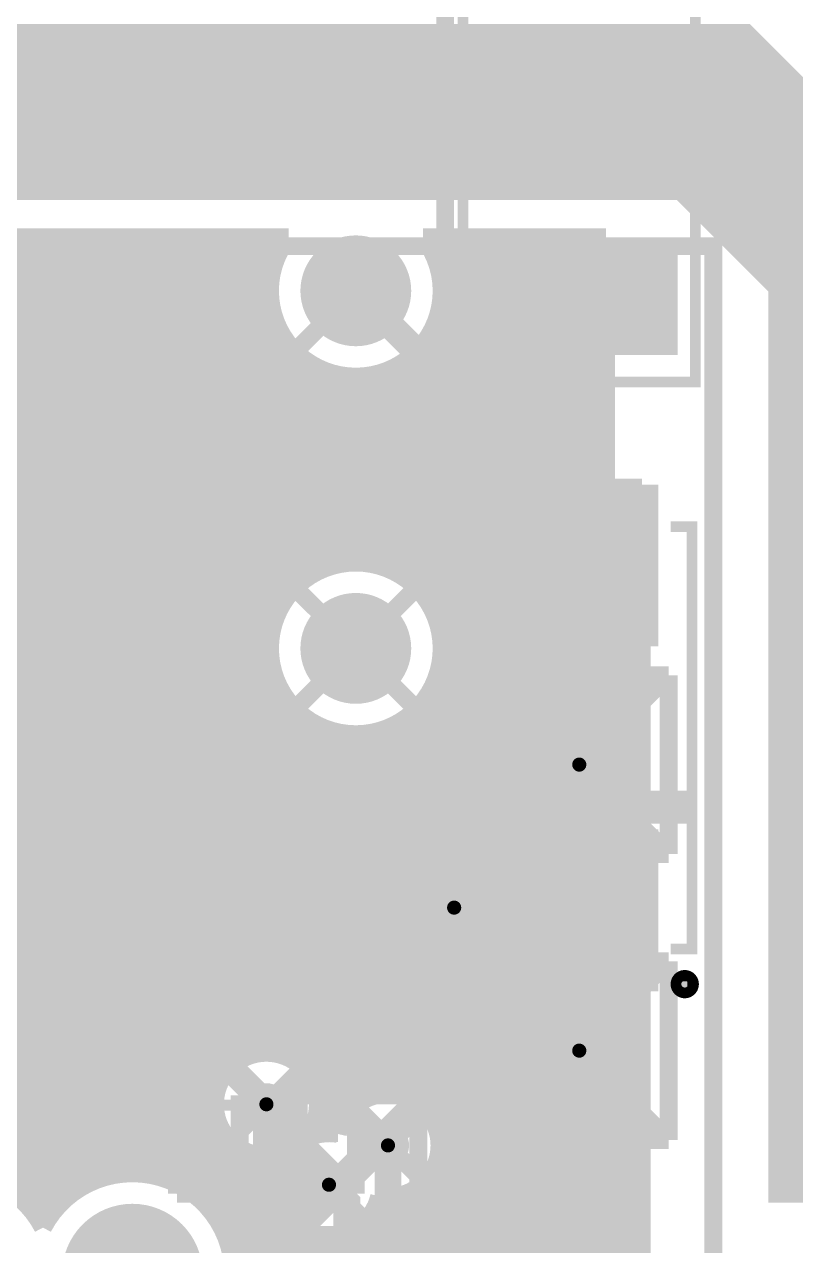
# Model space of a CAD drawing. Extents: x -11 to 221, y -93 to 178.
# Drawn here: x 56.25 to 67.21, y 128.68 to 146.02 of the extents above; entities that cross this region are included whole.
import ezdxf

# ---------------------------------------------------------------- set-up
doc = ezdxf.new("R2010")
doc.units = 0
doc.header["$MEASUREMENT"] = 0
doc.layers.get('0').update_dxf_attribs({"linetype": 'CONTINUOUS'})
for name, color, linetype in [('26-349-0_BOT', 7, 'CONTINUOUS'), ('26-349-0_DRD', 7, 'CONTINUOUS'), ('26-349-0_DRL', 2, 'CONTINUOUS'), ('26-349-0_FAB', 1, 'CONTINUOUS'), ('26-349-0_IN1', 3, 'CONTINUOUS'), ('26-349-0_IN2', 5, 'CONTINUOUS'), ('26-349-0_SMB', 10, 'CONTINUOUS'), ('26-349-0_SMT', 14, 'CONTINUOUS'), ('26-349-0_SPT', 9, 'CONTINUOUS'), ('26-349-0_SST', 12, 'CONTINUOUS'), ('26-349-0_TOP', 11, 'CONTINUOUS'), ('THRUHOLE_TAP', 15, 'CONTINUOUS')]:
    doc.layers.add(name, color=color, linetype=linetype)

# ---------------------------------------------------------------- blocks, each defined once
blk = doc.blocks.new('ROUND_2')
at = {"const_width": 0.99949}
blk.add_lwpolyline([(-0.499744, 0, 1), (0.499744, 0, 1)], format="xyb", close=True, dxfattribs=at)
blk = doc.blocks.new('ROUND_68')
at = {"const_width": 0.7874}
blk.add_lwpolyline([(-0.3937, 0, 1), (0.3937, 0, 1)], format="xyb", close=True, dxfattribs=at)
blk = doc.blocks.new('ROUND_78')
at = {"const_width": 0.29972}
blk.add_lwpolyline([(-0.14986, 0, 1), (0.14986, 0, 1)], format="xyb", close=True, dxfattribs=at)
blk = doc.blocks.new('ROUND_82')
at = {"const_width": 0.29972}
blk.add_lwpolyline([(-0.14986, 0, 1), (0.14986, 0, 1)], format="xyb", close=True, dxfattribs=at)
blk = doc.blocks.new('ROUND_95')
at = {"const_width": 0.40005}
blk.add_lwpolyline([(-0.200024, 0, 1), (0.200024, 0, 1)], format="xyb", close=True, dxfattribs=at)
blk = doc.blocks.new('ROUND_102')
at = {"const_width": 0.10033}
blk.add_lwpolyline([(-0.050164, 0, 1), (0.050164, 0, 1)], format="xyb", close=True, dxfattribs=at)
blk = doc.blocks.new('RECTANGLE_14')
blk.add_solid([(1.12522, 1.14935), (1.12522, -1.14935), (-1.12522, 1.14935), (-1.12522, -1.14935)])
blk = doc.blocks.new('RECTANGLE_15')
blk.add_solid([(1.39954, 0.72517), (1.39954, -0.72517), (-1.39954, 0.72517), (-1.39954, -0.72517)])
blk = doc.blocks.new('ROUND_88')
at = {"const_width": 0.10033}
blk.add_lwpolyline([(-0.050164, 0, 1), (0.050164, 0, 1)], format="xyb", close=True, dxfattribs=at)

msp = doc.modelspace()

# ---------------------------------------------------------------- linework, layer by layer
at = {"layer": '26-349-0_BOT', "const_width": 0.381}
for points in [[(60.325, 94.488), (60.325, 100.076), (60.071, 100.33), (60.071, 129.032), (59.69, 129.413), (59.69, 130.683)], [(61.4172, 102.8192), (61.4172, 130.0988)], [(61.6458, 99.6188), (60.706, 100.5586), (60.706, 103.124), (60.833, 103.251), (60.833, 129.286), (60.579, 129.54)]]:
    msp.add_lwpolyline(points, dxfattribs=at)
at = {"layer": '26-349-0_DRD', "const_width": 0.254}
for points in [[(60.96, 142.875), (60.96, 141.605)], [(61.595, 142.24), (60.325, 142.24)], [(60.96, 137.795), (60.96, 136.525)], [(61.595, 137.16), (60.325, 137.16)], [(62.865, 136.779), (62.865, 134.239)], [(65.405, 136.779), (62.865, 136.779)], [(65.405, 136.779), (62.865, 134.239)], [(65.405, 134.239), (62.865, 136.779)], [(65.405, 134.239), (65.405, 136.779)], [(61.087, 134.747), (61.087, 132.207)], [(63.627, 134.747), (61.087, 134.747)], [(63.627, 134.747), (61.087, 132.207)], [(63.627, 132.207), (61.087, 134.747)], [(63.627, 132.207), (63.627, 134.747)], [(62.865, 134.239), (65.405, 134.239)], [(62.865, 132.715), (62.865, 130.175)], [(65.405, 132.715), (62.865, 132.715)], [(65.405, 132.715), (62.865, 130.175)], [(65.405, 130.175), (62.865, 132.715)], [(62.865, 132.715), (62.865, 130.175)], [(65.405, 132.715), (62.865, 132.715)], [(65.405, 132.715), (62.865, 130.175)], [(65.405, 130.175), (62.865, 132.715)], [(65.405, 130.175), (65.405, 132.715)], [(65.405, 130.175), (65.405, 132.715)], [(61.087, 132.207), (63.627, 132.207)], [(58.42, 131.953), (58.42, 129.413)], [(60.96, 131.953), (58.42, 131.953)], [(60.96, 131.953), (58.42, 129.413)], [(60.96, 129.413), (58.42, 131.953)], [(60.96, 129.413), (60.96, 131.953)], [(60.1472, 131.3688), (60.1472, 128.8288)], [(62.6872, 131.3688), (60.1472, 131.3688)], [(62.6872, 131.3688), (60.1472, 128.8288)], [(62.6872, 128.8288), (60.1472, 131.3688)], [(62.6872, 128.8288), (62.6872, 131.3688)], [(59.309, 130.81), (59.309, 128.27)], [(61.849, 130.81), (59.309, 130.81)], [(61.849, 130.81), (59.309, 128.27)], [(61.849, 128.27), (59.309, 130.81)], [(61.849, 128.27), (61.849, 130.81)], [(62.865, 130.175), (65.405, 130.175)], [(62.865, 130.175), (65.405, 130.175)], [(58.42, 129.413), (60.96, 129.413)], [(57.785, 128.905), (57.785, 127.635)], [(60.1472, 128.8288), (62.6872, 128.8288)]]:
    msp.add_lwpolyline(points, dxfattribs=at)
at = {"layer": '26-349-0_DRL', "const_width": 2.49936}
msp.add_lwpolyline([(68.072, 129.286), (68.072, 142.748), (66.04, 144.78), (49.657, 144.78), (48.006, 146.431), (32.893, 146.431), (11.684, 167.64), (8.128, 167.64)], dxfattribs=at)
at = {"layer": '26-349-0_FAB', "const_width": 0.254}
for points in [[(1.27, 146.05), (0, 146.05), (0, 154.94), (10.16, 154.94), (10.16, 173.99), (85.725, 173.99), (85.725, 119.38), (68.58, 119.38), (68.58, 144.78), (33.655, 144.78), (29.21, 149.225), (29.21, 153.67), (10.16, 153.67), (10.16, 146.05), (1.27, 146.05)], [(-7.62, 142.24), (-7.62, 102.87), (17.78, 102.87), (17.78, 93.345), (55.88, 93.345), (55.88, 55.245), (48.895, 55.245), (48.895, -6.985), (109.22, -6.985), (109.22, 45.72), (66.04, 45.72), (66.04, 142.875), (33.655, 142.875), (27.94, 148.59), (27.94, 152.4), (11.43, 152.4), (11.43, 142.24), (-7.62, 142.24)]]:
    msp.add_lwpolyline(points, dxfattribs=at)
at = {"layer": '26-349-0_IN1', "const_width": 0.254}
for points in [[(54.356, 142.494), (57.404, 139.446)], [(56.261, 140.589), (56.261, 129.27838)], [(56.2864, 140.5636), (28.829, 140.5636)], [(56.515, 140.335), (28.829, 140.335)], [(56.4896, 140.3604), (56.4896, 128.97612)], [(56.7436, 140.1064), (28.829, 140.1064)], [(56.7182, 140.1318), (56.7182, 129.22504)], [(56.9468, 139.9032), (56.9468, 129.43078)], [(56.9722, 139.8778), (28.829, 139.8778)], [(57.2008, 139.6492), (28.829, 139.6492)], [(57.1754, 139.6746), (57.1754, 129.5654)], [(65.024, 139.4206), (28.829, 139.4206)], [(65.024, 139.446), (57.404, 139.446)], [(57.404, 139.446), (57.404, 129.64922)], [(57.6326, 139.446), (57.6326, 129.6924)], [(57.8612, 139.446), (57.8612, 129.70002)], [(58.0898, 139.446), (58.0898, 129.66954)], [(58.3184, 139.446), (58.3184, 129.59842)], [(58.547, 139.446), (58.547, 129.48158)], [(58.7756, 139.446), (58.7756, 129.30378)], [(59.0042, 139.446), (59.0042, 130.937)], [(59.2328, 139.446), (59.2328, 131.2545)], [(59.4614, 139.446), (59.4614, 131.37642)], [(59.69, 139.446), (59.69, 131.41452)], [(59.9186, 139.446), (59.9186, 137.79246)], [(60.1472, 139.446), (60.1472, 138.06932)], [(60.3758, 139.446), (60.3758, 138.22934)], [(60.6044, 139.446), (60.6044, 138.32586)], [(60.833, 139.446), (60.833, 138.37158)], [(61.0616, 139.446), (61.0616, 138.37412)], [(61.2902, 139.446), (61.2902, 138.33348)], [(61.5188, 139.446), (61.5188, 138.24204)], [(61.7474, 139.446), (61.7474, 138.08964)], [(61.976, 139.446), (61.976, 137.8331)], [(62.2046, 139.446), (62.2046, 100.09124)], [(62.4332, 139.446), (62.4332, 98.9965)], [(62.6618, 139.446), (62.6618, 98.679)], [(62.8904, 139.446), (62.8904, 104.80802)], [(63.119, 139.446), (63.119, 105.05186)], [(63.3476, 139.446), (63.3476, 105.15346)], [(63.5762, 139.446), (63.5762, 105.17378)], [(63.8048, 139.446), (63.8048, 105.12044)], [(64.0334, 139.446), (64.0334, 104.97058)], [(64.262, 139.446), (64.262, 89.82456)], [(64.4906, 139.446), (64.4906, 90.09888)], [(64.7192, 139.446), (64.7192, 90.21064)], [(64.9478, 139.446), (64.9478, 90.24112)], [(65.024, 139.446), (65.024, 90.2335)], [(65.024, 139.192), (28.829, 139.192)], [(65.024, 138.9634), (28.829, 138.9634)], [(65.024, 138.7348), (28.829, 138.7348)], [(65.024, 138.5062), (28.829, 138.5062)], [(60.47232, 138.2776), (28.829, 138.2776)], [(65.024, 138.2776), (61.44768, 138.2776)], [(60.12434, 138.049), (28.829, 138.049)], [(60.0964, 138.02106), (60.96, 137.16)], [(61.82106, 138.02106), (60.96, 137.16)], [(65.024, 138.049), (61.79312, 138.049)], [(59.93384, 137.8204), (28.829, 137.8204)], [(65.024, 137.8204), (61.98362, 137.8204)], [(59.81954, 137.5918), (28.829, 137.5918)], [(65.024, 137.5918), (62.10046, 137.5918)], [(59.75858, 137.3632), (28.829, 137.3632)], [(65.024, 137.3632), (62.16142, 137.3632)], [(59.7408, 137.1346), (28.829, 137.1346)], [(60.0964, 136.2964), (60.96, 137.16)], [(61.82106, 136.2964), (60.96, 137.16)], [(65.024, 137.1346), (62.1792, 137.1346)], [(59.7662, 136.906), (28.829, 136.906)], [(65.024, 136.906), (62.15126, 136.906)], [(59.83986, 136.6774), (28.829, 136.6774)], [(65.024, 136.6774), (62.08014, 136.6774)], [(59.9694, 136.4488), (28.829, 136.4488)], [(59.9186, 136.525), (59.9186, 131.37642)], [(65.024, 136.4488), (61.9506, 136.4488)], [(61.976, 136.4869), (61.976, 130.57124)], [(60.1472, 136.25068), (60.1472, 131.2545)], [(60.18276, 136.2202), (28.829, 136.2202)], [(60.3758, 136.09066), (60.3758, 130.937)], [(61.5188, 136.07542), (61.5188, 130.8227)], [(65.024, 136.2202), (61.73724, 136.2202)], [(61.7474, 136.22782), (61.7474, 130.75158)], [(60.61202, 135.9916), (28.829, 135.9916)], [(60.6044, 135.99414), (60.6044, 130.27152)], [(60.833, 135.94588), (60.833, 130.53822)], [(61.0616, 135.94588), (61.0616, 130.73888)], [(61.2902, 135.98652), (61.2902, 130.81762)], [(65.024, 135.9916), (61.30798, 135.9916)], [(65.024, 135.763), (28.829, 135.763)], [(65.024, 135.5344), (28.829, 135.5344)], [(65.024, 135.3058), (28.829, 135.3058)], [(65.024, 135.0772), (28.829, 135.0772)], [(65.024, 134.8486), (28.829, 134.8486)], [(65.024, 134.62), (28.829, 134.62)], [(65.024, 134.3914), (28.829, 134.3914)], [(65.024, 134.1628), (28.829, 134.1628)], [(65.024, 133.9342), (28.829, 133.9342)], [(65.024, 133.7056), (28.829, 133.7056)], [(65.024, 133.477), (28.829, 133.477)], [(65.024, 133.2484), (28.829, 133.2484)], [(65.024, 133.0198), (28.829, 133.0198)], [(65.024, 132.7912), (40.09898, 132.7912)], [(65.024, 132.5626), (40.41648, 132.5626)], [(65.024, 132.334), (40.61714, 132.334)], [(65.024, 132.1054), (40.75176, 132.1054)], [(65.024, 131.8768), (40.83812, 131.8768)], [(65.024, 131.6482), (40.88892, 131.6482)], [(65.024, 131.4196), (40.90162, 131.4196)], [(59.16422, 131.191), (40.87876, 131.191)], [(65.024, 131.191), (60.21578, 131.191)], [(59.01436, 130.9624), (40.82288, 130.9624)], [(65.024, 130.9624), (60.36564, 130.9624)], [(58.96102, 130.7338), (46.19244, 130.7338)], [(61.05398, 130.7338), (60.41898, 130.7338)], [(65.024, 130.7338), (61.78042, 130.7338)], [(58.9788, 130.5052), (46.37278, 130.5052)], [(59.0042, 130.429), (59.0042, 129.0193)], [(60.3758, 130.429), (60.3758, 130.24104)], [(60.8076, 130.5052), (60.39866, 130.5052)], [(65.024, 130.5052), (62.02426, 130.5052)], [(59.0804, 130.2766), (46.4439, 130.2766)], [(60.706, 130.2766), (60.29706, 130.2766)], [(65.024, 130.2766), (62.12586, 130.2766)], [(59.32678, 130.048), (46.43882, 130.048)], [(59.2328, 130.1115), (59.2328, 112.903)], [(65.024, 130.048), (62.14618, 130.048)], [(59.90336, 129.8194), (46.36008, 129.8194)], [(59.4614, 129.98704), (59.4614, 25.88768)], [(59.69, 129.95148), (59.69, 94.85122)], [(59.9186, 129.98704), (59.9186, 129.85496)], [(65.024, 129.8194), (62.09284, 129.8194)], [(57.23128, 129.5908), (55.79618, 129.5908)], [(59.85002, 129.5908), (58.33618, 129.5908)], [(65.024, 129.5908), (61.94298, 129.5908)], [(61.976, 129.62636), (61.976, 103.29164)], [(56.8579, 129.3622), (56.16956, 129.3622)], [(59.8678, 129.3622), (58.70956, 129.3622)], [(65.024, 129.3622), (61.28766, 129.3622)], [(61.2902, 129.36728), (61.2902, 103.53802)], [(61.5188, 129.3749), (61.5188, 103.5431)], [(61.7474, 129.44602), (61.7474, 103.47198)], [(56.642, 129.1336), (56.38546, 129.1336)], [(59.9694, 129.1336), (58.92546, 129.1336)], [(59.9186, 129.22504), (59.9186, 95.09506)], [(65.024, 129.1336), (61.18606, 129.1336)], [(61.0616, 128.98882), (61.0616, 103.45928)], [(60.21578, 128.905), (59.0677, 128.905)], [(60.1472, 128.94818), (60.1472, 95.19666)], [(60.3758, 128.83642), (60.3758, 95.21698)], [(60.6044, 128.80848), (60.6044, 95.16364)], [(60.833, 128.8542), (60.833, 103.25862)], [(65.024, 128.905), (60.94222, 128.905)], [(65.024, 128.6764), (59.1566, 128.6764)]]:
    msp.add_lwpolyline(points, dxfattribs=at)
for points in [[(60.96, 138.3792, 0.4142136), (59.7408, 137.16)], [(62.1792, 137.16, 0.4142136), (60.96, 138.3792)], [(59.7408, 137.16, 0.4142136), (60.96, 135.9408)], [(60.96, 135.9408, 0.4142136), (62.1792, 137.16)], [(59.69, 131.41452, 0.4142136), (58.95848, 130.683)], [(60.42152, 130.683, 0.4142136), (59.69, 131.41452)], [(61.4172, 130.83032, 0.3500444), (60.70346, 130.26136)], [(62.14872, 130.0988, 0.4142136), (61.4172, 130.83032)], [(58.95848, 130.683, 0.4142136), (59.69, 129.95148)], [(60.21578, 130.175, 0.1944467), (60.4211, 130.683)], [(60.579, 130.27152, 0.1306301), (60.21579, 130.17498)], [(60.70346, 130.26136, 0.0427393), (60.579, 130.27202)], [(59.69, 129.95148, 0.1298618), (60.05129, 130.04692)], [(60.05068, 130.048, 0.193822), (59.84607, 129.54)], [(61.4172, 129.36728, 0.4142136), (62.14872, 130.0988)], [(56.515, 128.9304, 0.2797956), (55.245, 129.70256)], [(57.785, 129.70256, 0.2797959), (56.515, 128.9304)], [(59.21756, 128.27, 0.4142136), (57.785, 129.70256)], [(59.84748, 129.54, 0.4142136), (60.579, 128.80848)], [(60.579, 128.80848, 0.3500444), (61.29274, 129.37744)], [(61.29274, 129.37744, 0.0427393), (61.4172, 129.36678)]]:
    msp.add_lwpolyline(points, format="xyb", dxfattribs=at)
at = {"layer": '26-349-0_IN2', "const_width": 0.254}
for points in [[(60.0075, 143.002), (48.514, 143.002)], [(56.2102, 143.002), (56.2102, 129.32664)], [(56.4388, 143.002), (56.4388, 129.05994)], [(56.6674, 143.002), (56.6674, 129.16408)], [(56.896, 143.002), (56.896, 129.39268)], [(57.1246, 143.002), (57.1246, 129.54)], [(57.3532, 143.002), (57.3532, 129.63398)], [(57.5818, 143.002), (57.5818, 129.68732)], [(57.8104, 143.002), (57.8104, 129.70002)], [(58.039, 143.002), (58.039, 129.6797)], [(58.2676, 143.002), (58.2676, 129.61874)], [(58.4962, 143.002), (58.4962, 129.51206)], [(58.7248, 143.002), (58.7248, 129.3495)], [(58.9534, 143.002), (58.9534, 129.09804)], [(59.182, 143.002), (59.182, 131.20878)], [(59.4106, 143.002), (59.4106, 131.35864)], [(59.6392, 143.002), (59.6392, 131.41198)], [(59.8678, 143.002), (59.8678, 142.78102)], [(64.516, 143.002), (61.9125, 143.002)], [(62.1538, 143.002), (62.1538, 142.48638)], [(62.3824, 143.002), (62.3824, 134.20852)], [(62.611, 143.002), (62.611, 134.1628)], [(62.8396, 143.002), (62.8396, 134.02564)], [(63.0682, 143.002), (63.0682, 133.64718)], [(63.2968, 143.002), (63.2968, 94.47784)], [(63.5254, 143.002), (63.5254, 135.91286)], [(63.754, 143.002), (63.754, 136.13384)], [(63.9826, 143.002), (63.9826, 136.22528)], [(64.2112, 143.002), (64.2112, 136.23544)], [(64.4398, 143.002), (64.4398, 136.17448)], [(64.516, 143.002), (64.516, 136.13384)], [(59.90336, 142.8496), (19.431, 142.8496)], [(64.516, 142.8496), (62.01664, 142.8496)], [(59.80176, 142.621), (19.431, 142.621)], [(64.516, 142.621), (62.11824, 142.621)], [(59.75096, 142.3924), (19.431, 142.3924)], [(64.516, 142.3924), (62.16904, 142.3924)], [(59.74334, 142.1638), (19.431, 142.1638)], [(60.0964, 141.3764), (60.96, 142.24)], [(61.82106, 141.3764), (60.96, 142.24)], [(64.516, 142.1638), (62.17666, 142.1638)], [(62.1538, 141.99108), (62.1538, 137.40638)], [(59.7789, 141.9352), (19.431, 141.9352)], [(64.516, 141.9352), (62.1411, 141.9352)], [(59.86272, 141.7066), (19.431, 141.7066)], [(59.8678, 141.69898), (59.8678, 137.70102)], [(64.516, 141.7066), (62.05474, 141.7066)], [(60.0075, 141.478), (19.431, 141.478)], [(64.516, 141.478), (61.9125, 141.478)], [(61.9252, 141.49578), (61.9252, 137.90422)], [(60.0964, 141.37894), (60.0964, 138.02106)], [(61.6966, 141.26718), (61.6966, 138.13028)], [(60.2488, 141.2494), (19.431, 141.2494)], [(60.325, 141.1986), (60.325, 138.2014)], [(61.468, 141.13002), (61.468, 138.26744)], [(64.516, 141.2494), (61.6712, 141.2494)], [(64.516, 141.0208), (53.594, 141.0208)], [(60.5536, 141.08938), (60.5536, 138.30808)], [(60.7822, 141.0335), (60.7822, 138.3665)], [(61.0108, 141.0208), (61.0108, 138.37666)], [(61.2394, 141.05382), (61.2394, 138.34618)], [(64.516, 140.7922), (53.9115, 140.7922)], [(64.516, 140.5636), (54.03342, 140.5636)], [(64.516, 140.335), (54.07152, 140.335)], [(64.516, 140.1064), (54.03342, 140.1064)], [(64.516, 139.8778), (53.9115, 139.8778)], [(64.516, 139.6492), (53.594, 139.6492)], [(64.516, 139.4206), (19.431, 139.4206)], [(64.516, 139.192), (19.431, 139.192)], [(64.516, 138.9634), (19.431, 138.9634)], [(64.516, 138.7348), (19.431, 138.7348)], [(64.516, 138.5062), (19.431, 138.5062)], [(60.47232, 138.2776), (19.431, 138.2776)], [(64.516, 138.2776), (61.44768, 138.2776)], [(60.12434, 138.049), (19.431, 138.049)], [(64.516, 138.049), (61.79312, 138.049)], [(59.93384, 137.8204), (19.431, 137.8204)], [(64.516, 137.8204), (61.98362, 137.8204)], [(59.81954, 137.5918), (19.431, 137.5918)], [(64.516, 137.5918), (62.10046, 137.5918)], [(59.75858, 137.3632), (19.431, 137.3632)], [(64.516, 137.3632), (62.16142, 137.3632)], [(59.7408, 137.1346), (19.431, 137.1346)], [(64.516, 137.1346), (62.1792, 137.1346)], [(59.7662, 136.906), (19.431, 136.906)], [(64.516, 136.906), (62.15126, 136.906)], [(62.1538, 136.91108), (62.1538, 134.17804)], [(59.83986, 136.6774), (19.431, 136.6774)], [(59.8678, 136.61898), (59.8678, 131.39166)], [(64.516, 136.6774), (62.08014, 136.6774)], [(59.9694, 136.4488), (19.431, 136.4488)], [(61.9252, 136.41578), (61.9252, 134.06628)], [(64.516, 136.4488), (61.9506, 136.4488)], [(60.0964, 136.29894), (60.0964, 131.29006)], [(60.18276, 136.2202), (19.431, 136.2202)], [(60.325, 136.1186), (60.325, 131.04622)], [(61.6966, 136.18718), (61.6966, 133.79196)], [(63.96228, 136.2202), (61.73724, 136.2202)], [(64.516, 136.2202), (64.30518, 136.2202)], [(60.61202, 135.9916), (19.431, 135.9916)], [(60.5536, 136.00938), (60.5536, 130.27152)], [(60.7822, 135.9535), (60.7822, 130.46202)], [(61.0108, 135.9408), (61.0108, 130.70586)], [(61.2394, 135.97382), (61.2394, 130.80746)], [(63.58382, 135.9916), (61.30798, 135.9916)], [(61.468, 136.05002), (61.468, 130.82778)], [(63.4492, 135.763), (19.431, 135.763)], [(63.40348, 135.5344), (19.431, 135.5344)], [(63.43142, 135.3058), (19.431, 135.3058)], [(63.54318, 135.0772), (19.431, 135.0772)], [(63.5254, 135.10514), (63.5254, 131.84886)], [(63.82004, 134.8486), (19.431, 134.8486)], [(63.754, 134.88416), (63.754, 132.06984)], [(64.516, 134.8486), (64.44996, 134.8486)], [(64.516, 134.88416), (64.516, 132.06984)], [(63.9826, 134.79272), (63.9826, 132.16128)], [(64.2112, 134.78002), (64.2112, 132.17144)], [(64.4398, 134.84352), (64.4398, 132.11048)], [(64.516, 134.62), (19.431, 134.62)], [(64.516, 134.3914), (19.431, 134.3914)], [(62.103, 134.1628), (19.431, 134.1628)], [(64.516, 134.1628), (62.611, 134.1628)], [(61.7855, 133.9342), (19.431, 133.9342)], [(64.516, 133.9342), (62.9285, 133.9342)], [(61.66104, 133.7056), (19.431, 133.7056)], [(64.516, 133.7056), (63.05042, 133.7056)], [(61.62548, 133.477), (19.431, 133.477)], [(64.516, 133.477), (63.08852, 133.477)], [(63.0682, 133.30428), (63.0682, 94.36608)], [(61.66104, 133.2484), (19.431, 133.2484)], [(61.6966, 133.16204), (61.6966, 130.77444)], [(64.516, 133.2484), (63.05042, 133.2484)], [(61.7855, 133.0198), (19.431, 133.0198)], [(64.516, 133.0198), (62.9285, 133.0198)], [(62.103, 132.7912), (40.09898, 132.7912)], [(61.9252, 132.88518), (61.9252, 130.62458)], [(62.1538, 132.77342), (62.1538, 100.14458)], [(62.611, 132.7912), (62.611, 81.90484)], [(64.516, 132.7912), (62.611, 132.7912)], [(62.8396, 132.92582), (62.8396, 94.09176)], [(62.3824, 132.74548), (62.3824, 81.99628)], [(64.516, 132.5626), (40.41648, 132.5626)], [(64.516, 132.334), (40.61714, 132.334)], [(63.82004, 132.1054), (40.75176, 132.1054)], [(64.516, 132.1054), (64.44996, 132.1054)], [(63.54318, 131.8768), (40.83812, 131.8768)], [(63.43142, 131.6482), (40.88892, 131.6482)], [(63.40348, 131.4196), (40.90162, 131.4196)], [(59.16422, 131.191), (40.87876, 131.191)], [(63.4492, 131.191), (60.21578, 131.191)], [(63.5254, 131.04114), (63.5254, 94.50832)], [(59.01436, 130.9624), (40.82288, 130.9624)], [(63.58382, 130.9624), (60.36564, 130.9624)], [(58.96102, 130.7338), (40.72636, 130.7338)], [(61.05398, 130.7338), (60.41898, 130.7338)], [(63.96228, 130.7338), (61.78042, 130.7338)], [(63.754, 130.82016), (63.754, 94.4626)], [(63.9826, 130.72872), (63.9826, 94.32544)], [(64.2112, 130.71602), (64.2112, 93.94698)], [(64.516, 130.7338), (64.30518, 130.7338)], [(64.4398, 130.77952), (64.4398, 75.91298)], [(64.516, 130.82016), (64.516, 75.90282)], [(58.9788, 130.5052), (40.57904, 130.5052)], [(60.8076, 130.5052), (60.39866, 130.5052)], [(64.516, 130.5052), (62.02426, 130.5052)], [(59.0804, 130.2766), (40.3606, 130.2766)], [(60.706, 130.2766), (60.29706, 130.2766)], [(60.325, 130.31978), (60.325, 130.2258)], [(64.516, 130.2766), (62.12586, 130.2766)], [(59.32678, 130.048), (39.99738, 130.048)], [(59.182, 130.15722), (59.182, 128.58242)], [(59.4106, 130.00736), (59.4106, 66.44386)], [(64.516, 130.048), (62.14618, 130.048)], [(59.90336, 129.8194), (19.431, 129.8194)], [(59.6392, 129.95402), (59.6392, 94.742)], [(59.8678, 129.9718), (59.8678, 129.71018)], [(64.516, 129.8194), (62.09284, 129.8194)], [(57.23128, 129.5908), (55.79618, 129.5908)], [(59.85002, 129.5908), (58.33618, 129.5908)], [(61.9252, 129.57302), (61.9252, 103.34498)], [(64.516, 129.5908), (61.94298, 129.5908)], [(56.8579, 129.3622), (56.16956, 129.3622)], [(59.8678, 129.3622), (58.70956, 129.3622)], [(59.8678, 129.36728), (59.8678, 95.0595)], [(64.516, 129.3622), (61.28766, 129.3622)], [(61.468, 129.36982), (61.468, 103.54818)], [(61.6966, 129.42316), (61.6966, 103.49484)], [(56.642, 129.1336), (56.38546, 129.1336)], [(59.9694, 129.1336), (58.92546, 129.1336)], [(64.516, 129.1336), (61.18606, 129.1336)], [(61.2394, 129.22504), (61.2394, 103.52786)], [(60.0964, 128.98882), (60.0964, 95.18142)], [(60.21578, 128.905), (59.0677, 128.905)], [(60.325, 128.8542), (60.325, 95.21952)], [(60.5536, 128.80848), (60.5536, 95.18142)], [(60.7822, 128.83642), (60.7822, 103.18242)], [(64.516, 128.905), (60.94222, 128.905)], [(61.0108, 128.94818), (61.0108, 103.42626)], [(64.516, 128.6764), (59.1566, 128.6764)]]:
    msp.add_lwpolyline(points, dxfattribs=at)
for points in [[(60.0075, 143.002, 0.1703036), (59.74021, 142.24)], [(62.1792, 142.24, 0.1703035), (61.91204, 143.00163)], [(59.7408, 142.24, 0.4142136), (60.96, 141.0208)], [(60.96, 141.0208, 0.4142136), (62.1792, 142.24)], [(60.96, 138.3792, 0.4142136), (59.7408, 137.16)], [(62.1792, 137.16, 0.4142136), (60.96, 138.3792)], [(59.7408, 137.16, 0.4142136), (60.96, 135.9408)], [(60.96, 135.9408, 0.4142136), (62.1792, 137.16)], [(64.135, 136.24052, 0.4142136), (63.40348, 135.509)], [(64.516, 136.13384, 0.1377521), (64.135, 136.24084)], [(63.40348, 135.509, 0.4142136), (64.135, 134.77748)], [(64.135, 134.77748, 0.1377513), (64.51583, 134.88443)], [(62.357, 134.20852, 0.4142136), (61.62548, 133.477)], [(63.08852, 133.477, 0.4142136), (62.357, 134.20852)], [(61.62548, 133.477, 0.4142136), (62.357, 132.74548)], [(62.357, 132.74548, 0.4142136), (63.08852, 133.477)], [(64.135, 132.17652, 0.4142136), (63.40348, 131.445)], [(64.135, 132.17652, 0.4142136), (63.40348, 131.445)], [(64.516, 132.06984, 0.1377521), (64.135, 132.17684)], [(64.516, 132.06984, 0.1377521), (64.135, 132.17684)], [(59.69, 131.41452, 0.4142136), (58.95848, 130.683)], [(60.42152, 130.683, 0.4142136), (59.69, 131.41452)], [(63.40348, 131.445, 0.4142136), (64.135, 130.71348)], [(63.40348, 131.445, 0.4142136), (64.135, 130.71348)], [(61.4172, 130.83032, 0.3500444), (60.70346, 130.26136)], [(62.14872, 130.0988, 0.4142136), (61.4172, 130.83032)], [(64.135, 130.71348, 0.1377513), (64.51583, 130.82043)], [(64.135, 130.71348, 0.1377513), (64.51583, 130.82043)], [(58.95848, 130.683, 0.4142136), (59.69, 129.95148)], [(60.21578, 130.175, 0.1944467), (60.4211, 130.683)], [(60.579, 130.27152, 0.1306301), (60.21579, 130.17498)], [(60.70346, 130.26136, 0.0427393), (60.579, 130.27202)], [(59.69, 129.95148, 0.1298618), (60.05129, 130.04692)], [(60.05068, 130.048, 0.193822), (59.84607, 129.54)], [(61.4172, 129.36728, 0.4142136), (62.14872, 130.0988)], [(56.515, 128.9304, 0.2797956), (55.245, 129.70256)], [(57.785, 129.70256, 0.2797959), (56.515, 128.9304)], [(59.21756, 128.27, 0.4142136), (57.785, 129.70256)], [(59.84748, 129.54, 0.4142136), (60.579, 128.80848)], [(60.579, 128.80848, 0.3500444), (61.29274, 129.37744)], [(61.29274, 129.37744, 0.0427393), (61.4172, 129.36678)]]:
    msp.add_lwpolyline(points, format="xyb", dxfattribs=at)
at = {"layer": '26-349-0_SST'}
for points, const_width in [([(55.118, 152.146), (55.118, 132.588), (62.23, 132.588), (62.23, 152.146), (55.118, 152.146)], 0.254), ([(65.786, 147.828), (65.786, 148.59), (62.484, 148.59), (62.484, 140.9446), (65.786, 140.9446), (65.786, 147.828)], 0.1524), ([(62.83452, 132.89026), (62.5348, 132.89026), (62.5348, 138.88974), (62.83452, 138.88974)], 0.1524), ([(65.43548, 132.89026), (65.7352, 132.89026), (65.7352, 138.88974), (65.43548, 138.88974)], 0.1524), ([(65.7225, 135.0645), (62.5475, 135.0645), (62.5475, 134.747)], 0.1524), ([(65.7225, 134.98576), (62.5475, 134.98576)], 0.1524), ([(62.6491, 135.0645), (62.6491, 134.747)], 0.1524), ([(62.78626, 135.0645), (62.78626, 134.747)], 0.1524), ([(62.92342, 135.0645), (62.92342, 134.747)], 0.1524), ([(63.06058, 135.0645), (63.06058, 134.747)], 0.1524), ([(63.19774, 135.0645), (63.19774, 134.747)], 0.1524), ([(63.3349, 135.0645), (63.3349, 134.747)], 0.1524), ([(63.47206, 135.0645), (63.47206, 134.747)], 0.1524), ([(63.60922, 135.0645), (63.60922, 134.747)], 0.1524), ([(63.74638, 135.0645), (63.74638, 134.747)], 0.1524), ([(63.88354, 135.0645), (63.88354, 134.747)], 0.1524), ([(64.0207, 135.0645), (64.0207, 134.747)], 0.1524), ([(64.15786, 135.0645), (64.15786, 134.747)], 0.1524), ([(64.29502, 135.0645), (64.29502, 134.747)], 0.1524), ([(64.43218, 135.0645), (64.43218, 134.747)], 0.1524), ([(64.56934, 135.0645), (64.56934, 134.747)], 0.1524), ([(64.7065, 135.0645), (64.7065, 134.747)], 0.1524), ([(64.84366, 135.0645), (64.84366, 134.747)], 0.1524), ([(64.98082, 135.0645), (64.98082, 134.747)], 0.1524), ([(65.11798, 135.0645), (65.11798, 134.747)], 0.1524), ([(65.25514, 135.0645), (65.25514, 134.747)], 0.1524), ([(65.3923, 135.0645), (65.3923, 134.747)], 0.1524), ([(65.52946, 135.0645), (65.52946, 134.747)], 0.1524), ([(65.66662, 135.0645), (65.66662, 134.747)], 0.1524), ([(65.7225, 135.0645), (65.7225, 134.747)], 0.1524), ([(65.7225, 134.8486), (62.5475, 134.8486)], 0.1524), ([(65.7225, 134.747), (62.5475, 134.747)], 0.1524), ([(65.6844, 132.50418), (65.58534, 132.50418)], 0.1524), ([(65.61074, 132.5118), (65.61074, 132.26796)], 0.1524), ([(65.75552, 132.36702), (65.51168, 132.36702)], 0.1524), ([(65.7479, 132.43814), (65.7479, 132.33908)], 0.1524), ([(63.62192, 130.46202), (63.45174, 130.52044), (63.45174, 130.87604), (63.62192, 130.937), (64.3001, 130.937), (64.46774, 130.87604), (64.46774, 130.52044), (64.3001, 130.46202)], 0.1524), ([(51.48072, 126.27102), (51.48072, 125.8697), (50.47996, 125.8697), (50.47996, 130.6703), (60.01004, 130.6703), (60.01004, 125.8697), (59.00928, 125.8697), (59.00928, 126.27102), (51.48072, 126.27102)], 0.1524), ([(63.45174, 129.97942), (64.46774, 129.62382), (64.46774, 130.0988)], 0.1524), ([(63.95974, 128.84404), (63.95974, 129.19964), (64.12992, 129.2606), (64.3001, 129.2606), (64.46774, 129.19964), (64.46774, 128.84404), (64.3001, 128.78562), (64.12992, 128.78562), (63.45174, 129.02184)], 0.1524)]:
    msp.add_lwpolyline(points, dxfattribs=dict(at, const_width=const_width))
at = {"layer": '26-349-0_SST', "const_width": 0.1524}
for points in [[(65.6336, 132.51434, 0.4142136), (65.50914, 132.38988)], [(65.75806, 132.38988, 0.4142136), (65.6336, 132.51434)], [(65.50914, 132.38988, 0.4142136), (65.6336, 132.26542)], [(65.6336, 132.26542, 0.4142136), (65.75806, 132.38988)]]:
    msp.add_lwpolyline(points, format="xyb", dxfattribs=at)
at = {"layer": '26-349-0_TOP', "const_width": 0.381}
for points in [[(61.4172, 130.0988), (49.276, 142.24), (29.21, 142.24), (26.797, 144.653), (24.765, 144.653), (20.955, 148.463), (20.955, 148.7678)], [(59.69, 130.683), (48.768, 141.605), (28.956, 141.605), (26.543, 144.018), (24.384, 144.018), (20.35556, 148.0439), (19.685, 148.0439), (17.64538, 148.0439)], [(64.135, 138.33856), (64.135, 141.41958), (61.78042, 141.41958), (60.96, 142.24)], [(64.135, 142.05458), (64.135, 141.41958), (64.135, 138.33856)], [(60.579, 129.54), (59.69, 129.54), (48.26, 140.97), (32.766, 140.97), (31.242, 139.446), (26.416, 139.446), (25.51684, 140.34516), (25.4, 140.34516)], [(64.135, 135.509), (64.135, 133.477), (64.135, 133.4389)], [(62.357, 133.477), (64.135, 133.477), (64.135, 133.4389)], [(64.135, 131.445), (64.135, 133.4389)], [(64.135, 133.4389), (64.135, 131.445)]]:
    msp.add_lwpolyline(points, dxfattribs=at)

# ---------------------------------------------------------------- block references
at = {"layer": '26-349-0_BOT'}
for name, p in [('ROUND_68', (60.96, 142.24)), ('ROUND_68', (60.96, 137.16)), ('ROUND_78', (64.135, 135.509)), ('ROUND_82', (62.357, 133.477)), ('ROUND_82', (64.135, 131.445)), ('ROUND_78', (59.69, 130.683)), ('ROUND_82', (61.4172, 130.0988)), ('ROUND_78', (60.579, 129.54)), ('ROUND_2', (57.785, 128.27))]:
    msp.add_blockref(name, p, dxfattribs=at)
at = {"layer": '26-349-0_DRL'}
for name, p in [('ROUND_95', (60.96, 142.24)), ('ROUND_95', (60.96, 137.16)), ('ROUND_102', (64.135, 135.509)), ('ROUND_102', (62.357, 133.477)), ('ROUND_102', (64.135, 131.445)), ('ROUND_102', (59.69, 130.683)), ('ROUND_102', (61.4172, 130.0988)), ('ROUND_102', (60.579, 129.54))]:
    msp.add_blockref(name, p, dxfattribs=at)
at = {"layer": '26-349-0_IN1'}
for name, p in [('ROUND_68', (60.96, 142.24)), ('ROUND_68', (60.96, 137.16)), ('ROUND_78', (64.135, 135.509)), ('ROUND_82', (62.357, 133.477)), ('ROUND_82', (64.135, 131.445)), ('ROUND_78', (59.69, 130.683)), ('ROUND_82', (61.4172, 130.0988)), ('ROUND_78', (60.579, 129.54)), ('ROUND_2', (57.785, 128.27))]:
    msp.add_blockref(name, p, dxfattribs=at)
at = {"layer": '26-349-0_IN2'}
for name, p in [('ROUND_68', (60.96, 142.24)), ('ROUND_68', (60.96, 137.16)), ('ROUND_78', (64.135, 135.509)), ('ROUND_82', (62.357, 133.477)), ('ROUND_82', (64.135, 131.445)), ('ROUND_78', (59.69, 130.683)), ('ROUND_82', (61.4172, 130.0988)), ('ROUND_82', (60.579, 129.54)), ('ROUND_2', (57.785, 128.27))]:
    msp.add_blockref(name, p, dxfattribs=at)
at = {"layer": '26-349-0_SMB'}
for name, p in [('ROUND_68', (60.96, 142.24)), ('ROUND_68', (60.96, 137.16)), ('ROUND_2', (57.785, 128.27))]:
    msp.add_blockref(name, p, dxfattribs=at)
at = {"layer": '26-349-0_SMT'}
for name, p in [('ROUND_68', (60.96, 142.24)), ('RECTANGLE_15', (64.135, 142.05458)), ('RECTANGLE_14', (64.135, 138.33856)), ('ROUND_68', (60.96, 137.16)), ('RECTANGLE_14', (64.135, 133.4389)), ('ROUND_2', (57.785, 128.27))]:
    msp.add_blockref(name, p, dxfattribs=at)
at = {"layer": '26-349-0_SPT'}
for name, p in [('RECTANGLE_15', (64.135, 142.05458)), ('RECTANGLE_14', (64.135, 138.33856)), ('RECTANGLE_14', (64.135, 133.4389))]:
    msp.add_blockref(name, p, dxfattribs=at)
at = {"layer": '26-349-0_TOP'}
for name, p in [('ROUND_68', (60.96, 142.24)), ('RECTANGLE_15', (64.135, 142.05458)), ('RECTANGLE_14', (64.135, 138.33856)), ('ROUND_68', (60.96, 137.16)), ('ROUND_78', (64.135, 135.509)), ('RECTANGLE_14', (64.135, 133.4389)), ('ROUND_78', (62.357, 133.477)), ('ROUND_78', (64.135, 131.445)), ('ROUND_78', (59.69, 130.683)), ('ROUND_78', (61.4172, 130.0988)), ('ROUND_78', (60.579, 129.54)), ('ROUND_2', (57.785, 128.27))]:
    msp.add_blockref(name, p, dxfattribs=at)
at = {"layer": 'THRUHOLE_TAP'}
for name, p in [('ROUND_95', (60.96, 142.24)), ('ROUND_95', (60.96, 137.16)), ('ROUND_88', (64.135, 135.509)), ('ROUND_88', (62.357, 133.477)), ('ROUND_88', (64.135, 131.445)), ('ROUND_88', (59.69, 130.683)), ('ROUND_88', (61.4172, 130.0988)), ('ROUND_88', (60.579, 129.54))]:
    msp.add_blockref(name, p, dxfattribs=at)

doc.saveas('drawing.dxf')
